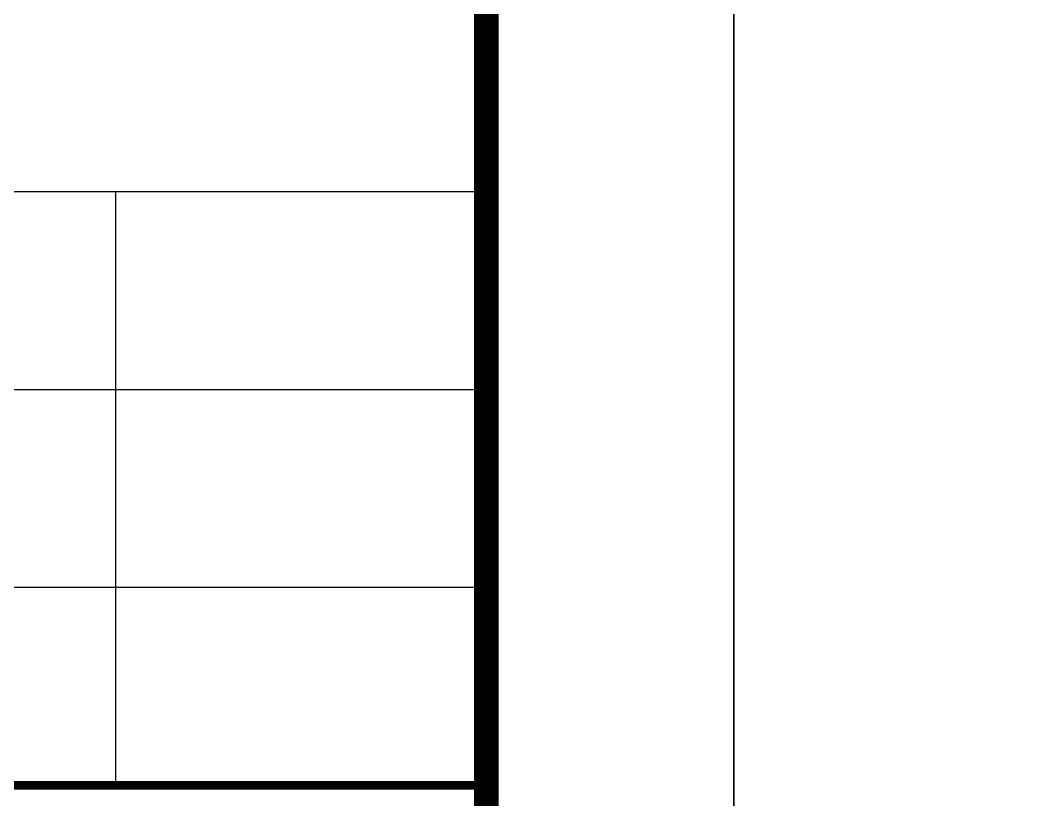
# Model space of a CAD drawing. Extents: x -9422388 to 15610651, y -1992469 to 953794.
# Drawn here: x -2516459 to -2512349, y -407871 to -404721 of the extents above; entities that cross this region are included whole.
import ezdxf

# ---------------------------------------------------------------- set-up
doc = ezdxf.new("R2010")
doc.units = 0
doc.header["$LTSCALE"] = 1000
doc.layers.add('PUB_TITLE', color=4, linetype='Continuous')

# ---------------------------------------------------------------- blocks, each defined once
blk = doc.blocks.new('TQ')
at = {"layer": 'PUB_TITLE'}
blk.add_lwpolyline([(1746756.1, -798756.5), (1750935.6, -798756.5), (1750935.6, -758772.5), (1746756.1, -758772.5)], close=True, dxfattribs=at)
for points in [[(1746756.1, -762673.4), (1750935.6, -762673.4)], [(1749890.7, -762673.4), (1749890.7, -764345.2)], [(1746756.1, -763230.6), (1750935.6, -763230.6)], [(1746756.1, -763787.9), (1750935.6, -763787.9)], [(1746756.1, -764345.2), (1750935.6, -764345.2)]]:
    blk.add_lwpolyline(points, dxfattribs=at)
at = {"layer": 'PUB_TITLE', "const_width": 24.4}
blk.add_lwpolyline([(1746756.1, -764345.2), (1750935.6, -764345.2)], dxfattribs=at)
blk = doc.blocks.new('图签')
at = {"xscale": 1.43572, "yscale": 1.43572, "zscale": 1.43572}
blk.add_blockref('TQ', (-231624.4, 689572.7), dxfattribs=at)

msp = doc.modelspace()

# ---------------------------------------------------------------- linework, layer by layer
at = {"layer": 'PUB_TITLE'}
for points in [[(-2597674.25692, -458212.1496), (-2513574.25692, -458212.1496), (-2513574.25692, -398812.1496), (-2597674.25692, -398812.1496)], [(-2513574.25692, -458212.1496), (-2429474.25692, -458212.1496), (-2429474.25692, -398812.1496), (-2513574.25692, -398812.1496)]]:
    msp.add_lwpolyline(points, close=True, dxfattribs=at)
at = {"layer": 'PUB_TITLE', "const_width": 100}
msp.add_lwpolyline([(-2595174.25692, -457212.1496), (-2514574.25692, -457212.1496), (-2514574.25692, -399812.1496), (-2595174.25692, -399812.1496)], close=True, dxfattribs=at)

# ---------------------------------------------------------------- block references
msp.add_blockref('图签', (-4796803.06659, 0))

doc.saveas('drawing.dxf')
